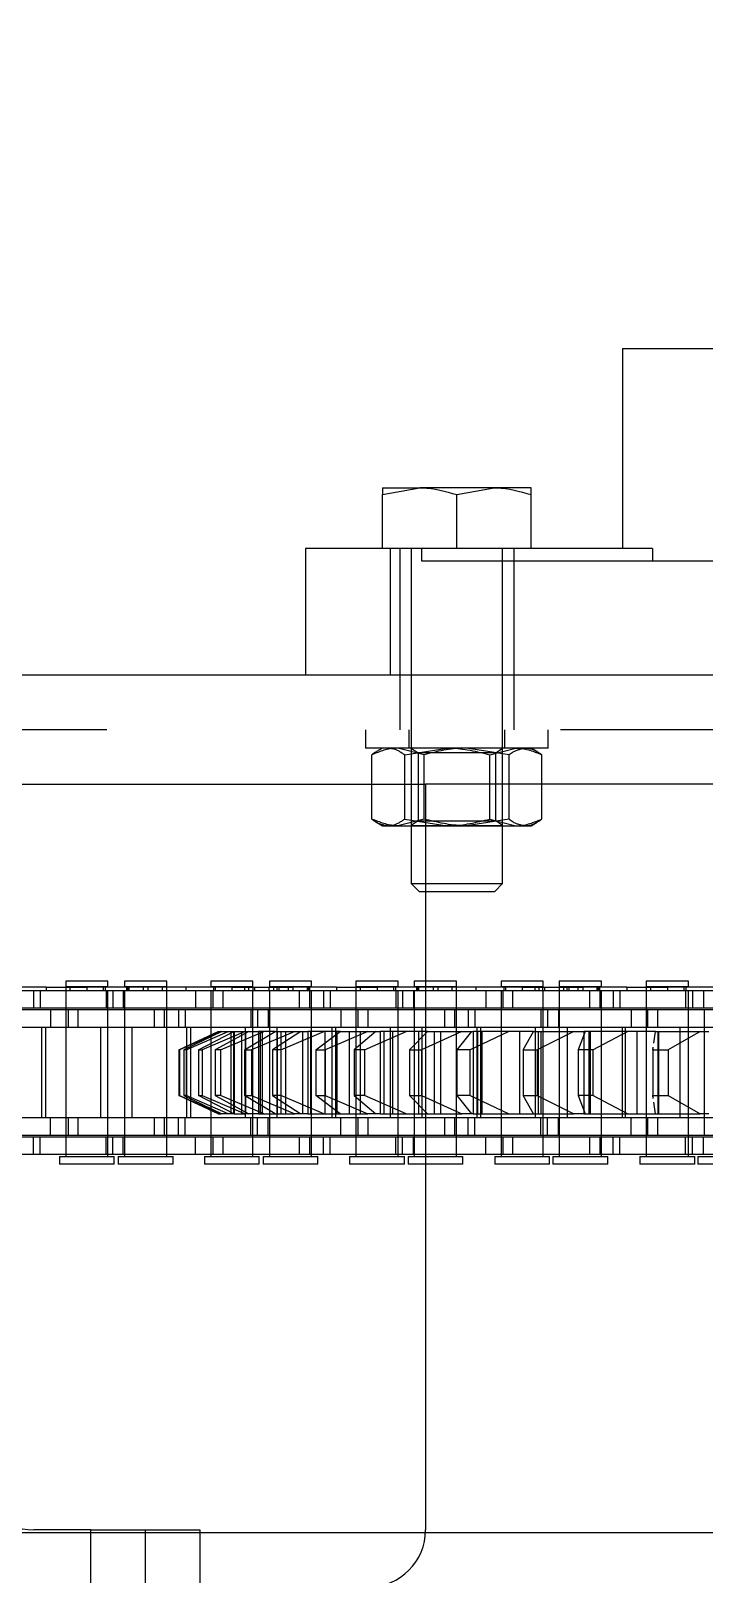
# Model space of a CAD drawing. Header units: metres. Extents: x 0 to 21025, y 0 to 14850.
# Drawn here: x 6295.7 to 6354.6, y 9257.5 to 9392.5 of the extents above; entities that cross this region are included whole.
import ezdxf

# ---------------------------------------------------------------- set-up
doc = ezdxf.new("R2010")
doc.units = ezdxf.units.M
doc.header["$LTSCALE"] = 25
doc.linetypes.add('HIDDEN2', pattern=[4.7625, 3.175, -1.5875])
for name, color, linetype in [('SL1', 8, 'Continuous'), ('SL4', 4, 'Continuous'), ('ST1', 7, 'HIDDEN2')]:
    doc.layers.add(name, color=color, linetype=linetype)

msp = doc.modelspace()

# ---------------------------------------------------------------- linework, layer by layer
at = {"layer": 'SL1'}
for radius, start, end in [(1221.5, 107.691351, 131.364925), (1215.5, 107.106787, 166.785047), (1170.7, 106.690475, 164.690823), (1164.35, 106.913784, 164.513299), (1158.35, 107.10294, 164.435358), (1158, 107.11294, 127.658057)]:
    msp.add_arc((6782.517, 8419.394), radius, start, end, dxfattribs=at)
for points, knots in [([(6441.768, 9526.125), (6437.652, 9524.858), (6421.593, 9519.816), (6393.775, 9510.409), (6359.252, 9497.473), (6325.815, 9483.728), (6293.469, 9469.258), (6261.581, 9453.806), (6230.179, 9437.385), (6198.673, 9419.659), (6167.123, 9400.585), (6135.622, 9380.085), (6104.838, 9358.707), (6084.947, 9343.646), (6075.047, 9336.149)], [0.80804203, 0.80804203, 0.80804203, 0.80804203, 0.81401555, 0.83138527, 0.84876276, 0.86513828, 0.88151792, 0.89790135, 0.91427649, 0.93065821, 0.94803209, 0.96539988, 0.98277726, 1, 1, 1, 1]), ([(6075.196, 9336.149), (6077.33, 9337.832), (6088.736, 9346.83), (6110.067, 9362.296), (6139.185, 9382.483), (6168.96, 9401.698), (6199.908, 9420.382), (6232.058, 9438.427), (6265.41, 9455.751), (6299.308, 9471.983), (6333.714, 9487.106), (6368.593, 9501.106), (6403.235, 9513.721), (6427.728, 9521.776), (6440.388, 9525.7), (6441.768, 9526.125)], [0, 0, 0, 0, 0.00376932, 0.02014983, 0.03653035, 0.05291087, 0.06929138, 0.08666457, 0.10403776, 0.12141095, 0.13878414, 0.15615733, 0.17353052, 0.18991104, 0.19191378, 0.19191378, 0.19191378, 0.19191378]), ([(6442.231, 9525.511), (6432.964, 9522.661), (6411.041, 9515.613), (6376.77, 9503.457), (6340.685, 9489.236), (6306.202, 9474.314), (6273.301, 9458.832), (6240.903, 9442.324), (6209.039, 9424.807), (6177.742, 9406.296), (6147.038, 9386.817), (6115.974, 9365.682), (6084.891, 9343.125), (6064.321, 9326.772), (6054.186, 9318.716)], [0.929117718, 0.929117718, 0.929117718, 0.929117718, 0.933777878, 0.940185556, 0.946593233, 0.952418444, 0.958243655, 0.964068866, 0.969894078, 0.975719289, 0.9815445, 0.987369711, 0.993777388, 1, 1, 1, 1]), ([(6108.498, 9336.149), (6113.156, 9339.605), (6127.142, 9349.983), (6151.123, 9366.343), (6180.375, 9385.259), (6210.826, 9403.587), (6242.445, 9421.304), (6275.252, 9438.306), (6308.591, 9454.233), (6342.429, 9469.072), (6376.733, 9482.802), (6410.094, 9494.916), (6432.11, 9502.158), (6442.47, 9505.402)], [0, 0, 0, 0, 0.00828312, 0.02486584, 0.04144017, 0.05802116, 0.07560638, 0.09318543, 0.11077419, 0.12835541, 0.14593642, 0.16352529, 0.17902627, 0.17902627, 0.17902627, 0.17902627])]:
    msp.add_open_spline(points, degree=3, knots=knots, dxfattribs=at)
at = {"layer": 'SL4'}
for p, q in [((6347.514, 9364.749), (6347.514, 9347.249)), ((6347.514, 9364.749), (6382.514, 9364.749)), ((6326.514, 9351.968), (6329.764, 9352.549)), ((6326.514, 9352.549), (6329.764, 9352.549)), ((6326.514, 9347.249), (6326.514, 9351.968)), ((6336.264, 9352.549), (6329.764, 9352.549)), ((6333.014, 9351.968), (6336.264, 9352.549)), ((6333.014, 9347.249), (6333.014, 9351.968)), ((6339.514, 9352.549), (6336.264, 9352.549)), ((6339.514, 9347.249), (6339.514, 9351.968)), ((6319.764, 9347.249), (6319.764, 9336.149)), ((6327.192, 9347.249), (6319.764, 9347.249)), ((6327.192, 9336.149), (6327.192, 9347.249)), ((6329.947, 9347.249), (6327.192, 9347.249)), ((6329.947, 9346.139), (6329.947, 9347.249)), ((6350.119, 9347.249), (6329.947, 9347.249)), ((6350.119, 9347.249), (6350.119, 9346.139)), ((6367.135, 9346.139), (6329.947, 9346.139)), ((6490.517, 9336.149), (5540.514, 9336.149)), ((5540.514, 9326.624), (6330.277, 9326.624)), ((6330.277, 9326.624), (6330.277, 9261.384)), ((6485.517, 9326.624), (6330.277, 9326.624)), ((6232.929, 9261.149), (6330.271, 9261.149)), ((6300.989, 9241.404), (6300.989, 9261.149)), ((6310.514, 9261.149), (6310.514, 9256.384))]:
    msp.add_line(p, q, dxfattribs=at)
msp.add_arc((6325.277, 9261.384), 5, 270, 0, dxfattribs=at)
for points, knots in [([(6326.514, 9352.549), (6326.514, 9352.542), (6326.514, 9352.513), (6326.514, 9352.203), (6326.514, 9351.968)], [0, 0, 0, 0, 0.2418514, 1, 1, 1, 1]), ([(6329.764, 9352.549), (6329.841, 9352.548), (6330.939, 9352.54), (6332.014, 9352.243), (6333.014, 9351.968)], [0, 0, 0, 0, 0.07021477, 1, 1, 1, 1]), ([(6336.264, 9352.549), (6336.341, 9352.548), (6337.439, 9352.54), (6338.514, 9352.243), (6339.514, 9351.968)], [0, 0, 0, 0, 0.0702148, 1, 1, 1, 1]), ([(6339.514, 9351.968), (6339.514, 9352.203), (6339.514, 9352.513), (6339.514, 9352.542), (6339.514, 9352.549)], [0, 0, 0, 0, 0.7581486, 1, 1, 1, 1])]:
    msp.add_open_spline(points, degree=3, knots=knots, dxfattribs=at)
at = {"layer": 'ST1'}
for p, q in [((6327.192, 9336.149), (6327.192, 9347.249)), ((6328.014, 9347.249), (6328.014, 9336.149)), ((6329.014, 9347.249), (6329.014, 9317.939)), ((6337.014, 9317.939), (6337.014, 9347.249)), ((6338.014, 9336.149), (6338.014, 9347.249)), ((6328.014, 9336.149), (6328.014, 9331.386)), ((6338.014, 9331.386), (6338.014, 9336.149)), ((6540.514, 9331.386), (5540.514, 9331.386)), ((6325.014, 9331.386), (6325.014, 9329.786)), ((6328.814, 9331.386), (6328.814, 9329.786)), ((6337.214, 9329.786), (6337.214, 9331.386)), ((6341.014, 9329.786), (6341.014, 9331.386)), ((6341.014, 9329.786), (6325.014, 9329.786)), ((6325.572, 9323.567), (6325.572, 9329.206)), ((6326.514, 9329.786), (6325.977, 9329.476)), ((6330.139, 9329.206), (6327.856, 9329.786)), ((6328.447, 9329.206), (6332.168, 9329.786)), ((6328.447, 9323.567), (6328.447, 9329.206)), ((6329.014, 9329.786), (6329.614, 9329.366)), ((6336.155, 9329.366), (6329.614, 9329.366)), ((6329.614, 9329.366), (6329.614, 9323.432)), ((6330.139, 9323.567), (6330.139, 9329.206)), ((6337.581, 9329.206), (6333.86, 9329.786)), ((6335.889, 9329.206), (6338.173, 9329.786)), ((6335.889, 9323.567), (6335.889, 9329.206)), ((6336.414, 9329.366), (6336.155, 9329.366)), ((6336.414, 9329.366), (6337.014, 9329.786)), ((6336.414, 9323.432), (6336.414, 9329.366)), ((6337.581, 9323.567), (6337.581, 9329.206)), ((6340.051, 9329.476), (6339.514, 9329.786)), ((6340.456, 9323.567), (6340.456, 9329.206)), ((5540.514, 9326.624), (6330.277, 9326.624)), ((6330.139, 9323.567), (6327.856, 9322.986)), ((6328.447, 9323.567), (6332.168, 9322.986)), ((6337.581, 9323.567), (6333.86, 9322.986)), ((6335.889, 9323.567), (6338.173, 9322.986)), ((6325.977, 9323.296), (6326.514, 9322.986)), ((6326.514, 9322.986), (6327.856, 9322.986)), ((6327.856, 9322.986), (6333.86, 9322.986)), ((6329.614, 9323.432), (6329.014, 9323.011)), ((6329.014, 9323.011), (6336.709, 9323.011)), ((6329.014, 9323.011), (6329.014, 9322.986)), ((6329.614, 9323.432), (6336.414, 9323.432)), ((6333.86, 9322.986), (6339.018, 9322.986)), ((6337.014, 9323.011), (6336.414, 9323.432)), ((6336.709, 9323.011), (6337.014, 9323.011)), ((6337.014, 9322.986), (6337.014, 9323.011)), ((6339.018, 9322.986), (6339.514, 9322.986)), ((6339.514, 9322.986), (6340.051, 9323.296)), ((6329.014, 9317.939), (6337.014, 9317.939)), ((6329.014, 9317.939), (6329.705, 9317.249)), ((6329.705, 9317.249), (6336.324, 9317.249)), ((6336.324, 9317.249), (6337.014, 9317.939)), ((6297.077, 9308.873), (6293.308, 9308.873)), ((6297.077, 9308.873), (6300.629, 9308.873)), ((6297.077, 9308.873), (6297.077, 9308.541)), ((6302.474, 9309.384), (6298.784, 9309.384)), ((6298.784, 9309.384), (6298.784, 9308.91)), ((6298.784, 9308.91), (6302.474, 9308.91)), ((6298.784, 9308.873), (6298.784, 9307.021)), ((6299.153, 9308.91), (6299.153, 9308.541)), ((6300.629, 9308.873), (6300.629, 9308.541)), ((6313.329, 9308.873), (6300.629, 9308.873)), ((6302.105, 9308.541), (6302.105, 9308.91)), ((6302.248, 9308.873), (6302.248, 9308.541)), ((6302.474, 9308.91), (6302.474, 9309.384)), ((6303.937, 9309.384), (6303.933, 9309.384)), ((6303.933, 9309.384), (6303.933, 9308.91)), ((6303.933, 9308.91), (6307.623, 9308.91)), ((6307.623, 9309.384), (6303.937, 9309.384)), ((6304.11, 9308.873), (6304.11, 9308.541)), ((6304.214, 9308.873), (6304.214, 9308.541)), ((6304.302, 9308.91), (6304.302, 9308.541)), ((6305.571, 9308.873), (6305.571, 9308.541)), ((6305.986, 9308.873), (6305.986, 9308.541)), ((6307.254, 9308.541), (6307.254, 9308.91)), ((6307.623, 9308.91), (6307.623, 9309.384)), ((6307.623, 9307.021), (6307.623, 9308.873)), ((6309.33, 9308.541), (6309.33, 9308.873)), ((6315.174, 9309.384), (6311.484, 9309.384)), ((6311.484, 9309.384), (6311.484, 9308.91)), ((6311.484, 9308.91), (6315.174, 9308.91)), ((6311.71, 9308.873), (6311.71, 9308.541)), ((6311.853, 9308.91), (6311.853, 9308.541)), ((6313.329, 9308.873), (6313.329, 9308.541)), ((6313.329, 9308.873), (6316.56, 9308.873)), ((6314.436, 9308.873), (6314.436, 9308.541)), ((6314.805, 9308.541), (6314.805, 9308.91)), ((6315.145, 9308.873), (6315.145, 9308.541)), ((6315.174, 9308.91), (6315.174, 9309.384)), ((6315.318, 9308.873), (6315.318, 9308.541)), ((6316.56, 9308.873), (6316.56, 9308.541)), ((6316.56, 9308.873), (6318.664, 9308.873)), ((6316.615, 9309.384), (6316.612, 9309.384)), ((6316.612, 9309.384), (6316.612, 9308.91)), ((6316.612, 9308.91), (6320.302, 9308.91)), ((6320.302, 9309.384), (6316.615, 9309.384)), ((6316.981, 9308.91), (6316.981, 9308.541)), ((6317.265, 9308.873), (6317.265, 9308.541)), ((6317.438, 9308.873), (6317.438, 9308.541)), ((6318.249, 9308.873), (6318.249, 9308.541)), ((6318.664, 9308.873), (6318.664, 9308.541)), ((6322.477, 9308.873), (6318.664, 9308.873)), ((6319.933, 9308.541), (6319.933, 9308.91)), ((6320.021, 9308.873), (6320.021, 9308.541)), ((6320.125, 9308.873), (6320.125, 9308.541)), ((6320.302, 9308.91), (6320.302, 9309.384)), ((6322.477, 9308.873), (6326.029, 9308.873)), ((6322.477, 9308.873), (6322.477, 9308.541)), ((6327.874, 9309.384), (6324.184, 9309.384)), ((6324.184, 9309.384), (6324.184, 9308.91)), ((6324.184, 9308.91), (6327.874, 9308.91)), ((6324.184, 9308.873), (6324.184, 9307.021)), ((6324.553, 9308.91), (6324.553, 9308.541)), ((6326.029, 9308.873), (6326.029, 9308.541)), ((6338.729, 9308.873), (6326.029, 9308.873)), ((6327.505, 9308.541), (6327.505, 9308.91)), ((6327.648, 9308.873), (6327.648, 9308.541)), ((6327.874, 9308.91), (6327.874, 9309.384)), ((6329.293, 9309.384), (6329.29, 9309.384)), ((6329.29, 9309.384), (6329.29, 9308.91)), ((6329.29, 9308.91), (6332.98, 9308.91)), ((6332.98, 9309.384), (6329.293, 9309.384)), ((6329.467, 9308.873), (6329.467, 9308.541)), ((6329.57, 9308.873), (6329.57, 9308.541)), ((6329.659, 9308.91), (6329.659, 9308.541)), ((6330.927, 9308.873), (6330.927, 9308.541)), ((6331.343, 9308.873), (6331.343, 9308.541)), ((6332.611, 9308.541), (6332.611, 9308.91)), ((6332.98, 9308.91), (6332.98, 9309.384)), ((6332.98, 9307.021), (6332.98, 9308.873)), ((6334.687, 9308.541), (6334.687, 9308.873)), ((6340.574, 9309.384), (6336.884, 9309.384)), ((6336.884, 9309.384), (6336.884, 9308.91)), ((6336.884, 9308.91), (6340.574, 9308.91)), ((6337.11, 9308.873), (6337.11, 9308.541)), ((6337.253, 9308.91), (6337.253, 9308.541)), ((6338.729, 9308.873), (6338.729, 9308.541)), ((6338.729, 9308.873), (6341.96, 9308.873)), ((6339.836, 9308.873), (6339.836, 9308.541)), ((6340.205, 9308.541), (6340.205, 9308.91)), ((6340.502, 9308.873), (6340.502, 9308.541)), ((6340.574, 9308.91), (6340.574, 9309.384)), ((6340.674, 9308.873), (6340.674, 9308.541)), ((6341.96, 9308.873), (6341.96, 9308.541)), ((6341.96, 9308.873), (6344.021, 9308.873)), ((6341.971, 9309.384), (6341.968, 9309.384)), ((6341.968, 9309.384), (6341.968, 9308.91)), ((6341.968, 9308.91), (6345.658, 9308.91)), ((6345.658, 9309.384), (6341.971, 9309.384)), ((6342.337, 9308.91), (6342.337, 9308.541)), ((6342.622, 9308.873), (6342.622, 9308.541)), ((6342.794, 9308.873), (6342.794, 9308.541)), ((6343.606, 9308.873), (6343.606, 9308.541)), ((6344.021, 9308.873), (6344.021, 9308.541)), ((6347.877, 9308.873), (6344.021, 9308.873)), ((6345.289, 9308.541), (6345.289, 9308.91)), ((6345.378, 9308.873), (6345.378, 9308.541)), ((6345.481, 9308.873), (6345.481, 9308.541)), ((6345.658, 9308.91), (6345.658, 9309.384)), ((6347.877, 9308.873), (6351.429, 9308.873)), ((6347.877, 9308.873), (6347.877, 9308.541)), ((6353.274, 9309.384), (6349.584, 9309.384)), ((6349.584, 9309.384), (6349.584, 9308.91)), ((6349.584, 9308.91), (6353.274, 9308.91)), ((6349.584, 9308.873), (6349.584, 9307.021)), ((6349.953, 9308.91), (6349.953, 9308.541)), ((6351.429, 9308.873), (6351.429, 9308.541)), ((6364.129, 9308.873), (6351.429, 9308.873)), ((6352.905, 9308.541), (6352.905, 9308.91)), ((6353.048, 9308.873), (6353.048, 9308.541)), ((6353.274, 9308.91), (6353.274, 9309.384)), ((6303.804, 9308.541), (6294.709, 9308.541)), ((6295.978, 9308.541), (6295.978, 9307.021)), ((6296.562, 9308.541), (6296.562, 9307.021)), ((6298.784, 9308.541), (6298.784, 9294.042)), ((6302.317, 9308.541), (6302.317, 9307.021)), ((6302.474, 9307.021), (6302.474, 9308.541)), ((6302.474, 9294.042), (6302.474, 9308.541)), ((6302.901, 9308.541), (6302.901, 9307.021)), ((6303.804, 9308.541), (6303.804, 9307.021)), ((6310.154, 9308.541), (6303.804, 9308.541)), ((6303.933, 9308.541), (6303.933, 9307.021)), ((6303.933, 9308.541), (6303.933, 9294.042)), ((6307.623, 9294.042), (6307.623, 9308.541)), ((6310.154, 9308.541), (6310.154, 9307.021)), ((6319.249, 9308.541), (6310.154, 9308.541)), ((6311.484, 9308.541), (6311.484, 9307.021)), ((6311.484, 9308.541), (6311.484, 9294.042)), ((6311.698, 9307.021), (6311.698, 9308.541)), ((6312.537, 9308.541), (6312.537, 9307.021)), ((6315.174, 9307.021), (6315.174, 9308.541)), ((6315.174, 9294.042), (6315.174, 9308.541)), ((6316.612, 9308.541), (6316.612, 9307.021)), ((6316.612, 9308.541), (6316.612, 9294.042)), ((6320.109, 9308.541), (6319.249, 9308.541)), ((6319.249, 9307.021), (6319.249, 9308.541)), ((6329.204, 9308.541), (6320.109, 9308.541)), ((6320.109, 9308.541), (6320.109, 9307.021)), ((6320.302, 9307.021), (6320.302, 9308.541)), ((6320.302, 9294.042), (6320.302, 9308.541)), ((6321.334, 9308.541), (6321.334, 9307.021)), ((6321.918, 9308.541), (6321.918, 9307.021)), ((6324.184, 9308.541), (6324.184, 9294.042)), ((6327.673, 9308.541), (6327.673, 9307.021)), ((6327.874, 9307.021), (6327.874, 9308.541)), ((6327.874, 9294.042), (6327.874, 9308.541)), ((6328.258, 9308.541), (6328.258, 9307.021)), ((6329.204, 9308.541), (6329.204, 9307.021)), ((6335.554, 9308.541), (6329.204, 9308.541)), ((6329.29, 9308.541), (6329.29, 9307.021)), ((6329.29, 9308.541), (6329.29, 9294.042)), ((6332.98, 9294.042), (6332.98, 9308.541)), ((6335.554, 9308.541), (6335.554, 9307.021)), ((6344.649, 9308.541), (6335.554, 9308.541)), ((6336.884, 9308.541), (6336.884, 9307.021)), ((6336.884, 9308.541), (6336.884, 9294.042)), ((6337.055, 9307.021), (6337.055, 9308.541)), ((6337.893, 9308.541), (6337.893, 9307.021)), ((6340.574, 9307.021), (6340.574, 9308.541)), ((6340.574, 9294.042), (6340.574, 9308.541)), ((6341.968, 9308.541), (6341.968, 9307.021)), ((6341.968, 9308.541), (6341.968, 9294.042)), ((6345.509, 9308.541), (6344.649, 9308.541)), ((6344.649, 9307.021), (6344.649, 9308.541)), ((6354.604, 9308.541), (6345.509, 9308.541)), ((6345.509, 9308.541), (6345.509, 9307.021)), ((6345.658, 9307.021), (6345.658, 9308.541)), ((6345.658, 9294.042), (6345.658, 9308.541)), ((6346.691, 9308.541), (6346.691, 9307.021)), ((6347.275, 9308.541), (6347.275, 9307.021)), ((6349.584, 9308.541), (6349.584, 9294.042)), ((6353.03, 9308.541), (6353.03, 9307.021)), ((6353.274, 9307.021), (6353.274, 9308.541)), ((6353.274, 9294.042), (6353.274, 9308.541)), ((6353.614, 9308.541), (6353.614, 9307.021)), ((6354.604, 9308.541), (6354.604, 9307.021)), ((6360.954, 9308.541), (6354.604, 9308.541)), ((6297.454, 9306.869), (6291.104, 9306.869)), ((6303.804, 9307.021), (6294.709, 9307.021)), ((6297.454, 9306.869), (6297.454, 9305.349)), ((6306.549, 9306.869), (6297.454, 9306.869)), ((6298.784, 9306.869), (6298.784, 9305.349)), ((6299.02, 9305.349), (6299.02, 9306.869)), ((6299.858, 9306.869), (6299.858, 9305.349)), ((6302.474, 9305.349), (6302.474, 9306.869)), ((6310.154, 9307.021), (6303.804, 9307.021)), ((6303.933, 9306.869), (6303.933, 9305.349)), ((6307.409, 9306.869), (6306.549, 9306.869)), ((6306.549, 9305.349), (6306.549, 9306.869)), ((6316.504, 9306.869), (6307.409, 9306.869)), ((6307.409, 9306.869), (6307.409, 9305.349)), ((6307.623, 9305.349), (6307.623, 9306.869)), ((6308.656, 9306.869), (6308.656, 9305.349)), ((6309.24, 9306.869), (6309.24, 9305.349)), ((6319.249, 9307.021), (6310.154, 9307.021)), ((6311.484, 9306.869), (6311.484, 9305.349)), ((6314.995, 9306.869), (6314.995, 9305.349)), ((6315.174, 9305.349), (6315.174, 9306.869)), ((6315.579, 9306.869), (6315.579, 9305.349)), ((6316.504, 9306.869), (6316.504, 9305.349)), ((6322.854, 9306.869), (6316.504, 9306.869)), ((6316.612, 9306.869), (6316.612, 9305.349)), ((6320.109, 9307.021), (6319.249, 9307.021)), ((6329.204, 9307.021), (6320.109, 9307.021)), ((6320.302, 9305.349), (6320.302, 9306.869)), ((6322.854, 9306.869), (6322.854, 9305.349)), ((6331.949, 9306.869), (6322.854, 9306.869)), ((6324.184, 9306.869), (6324.184, 9305.349)), ((6324.377, 9305.349), (6324.377, 9306.869)), ((6325.215, 9306.869), (6325.215, 9305.349)), ((6327.874, 9305.349), (6327.874, 9306.869)), ((6335.554, 9307.021), (6329.204, 9307.021)), ((6329.29, 9306.869), (6329.29, 9305.349)), ((6332.809, 9306.869), (6331.949, 9306.869)), ((6331.949, 9305.349), (6331.949, 9306.869)), ((6341.904, 9306.869), (6332.809, 9306.869)), ((6332.809, 9306.869), (6332.809, 9305.349)), ((6332.98, 9305.349), (6332.98, 9306.869)), ((6334.012, 9306.869), (6334.012, 9305.349)), ((6334.597, 9306.869), (6334.597, 9305.349)), ((6344.649, 9307.021), (6335.554, 9307.021)), ((6336.884, 9306.869), (6336.884, 9305.349)), ((6340.352, 9306.869), (6340.352, 9305.349)), ((6340.574, 9305.349), (6340.574, 9306.869)), ((6340.936, 9306.869), (6340.936, 9305.349)), ((6341.904, 9306.869), (6341.904, 9305.349)), ((6348.254, 9306.869), (6341.904, 9306.869)), ((6341.968, 9306.869), (6341.968, 9305.349)), ((6345.509, 9307.021), (6344.649, 9307.021)), ((6354.604, 9307.021), (6345.509, 9307.021)), ((6345.658, 9305.349), (6345.658, 9306.869)), ((6348.254, 9306.869), (6348.254, 9305.349)), ((6357.349, 9306.869), (6348.254, 9306.869)), ((6349.584, 9306.869), (6349.584, 9305.349)), ((6349.733, 9305.349), (6349.733, 9306.869)), ((6350.571, 9306.869), (6350.571, 9305.349)), ((6353.274, 9305.349), (6353.274, 9306.869)), ((6360.954, 9307.021), (6354.604, 9307.021)), ((6354.646, 9306.869), (6354.646, 9305.349)), ((6297.454, 9305.349), (6291.104, 9305.349)), ((6296.669, 9305.349), (6296.669, 9297.419)), ((6297.06, 9297.419), (6297.06, 9305.349)), ((6306.549, 9305.349), (6297.454, 9305.349)), ((6298.784, 9305.349), (6298.784, 9297.419)), ((6301.818, 9305.349), (6301.818, 9297.419)), ((6302.474, 9297.419), (6302.474, 9305.349)), ((6303.933, 9305.349), (6303.933, 9297.419)), ((6304.589, 9297.419), (6304.589, 9305.349)), ((6307.409, 9305.349), (6306.549, 9305.349)), ((6316.504, 9305.349), (6307.409, 9305.349)), ((6307.623, 9297.419), (6307.623, 9305.349)), ((6308.675, 9303.384), (6312.128, 9304.984)), ((6312.346, 9304.984), (6308.75, 9303.384)), ((6312.454, 9304.984), (6309.135, 9303.384)), ((6309.328, 9303.384), (6313.009, 9304.984)), ((6309.369, 9305.349), (6309.369, 9297.419)), ((6309.738, 9297.419), (6309.738, 9305.349)), ((6310.394, 9303.384), (6313.509, 9304.984)), ((6314.495, 9304.984), (6310.737, 9303.384)), ((6311.484, 9305.349), (6311.484, 9297.419)), ((6314.813, 9304.984), (6311.878, 9303.384)), ((6312.128, 9304.984), (6312.346, 9304.984)), ((6312.333, 9303.384), (6316.124, 9304.984)), ((6312.346, 9304.984), (6313.481, 9304.984)), ((6313.232, 9304.984), (6313.232, 9297.784)), ((6313.481, 9304.984), (6313.481, 9297.784)), ((6313.509, 9304.984), (6314.495, 9304.984)), ((6313.526, 9304.984), (6313.526, 9297.784)), ((6314.159, 9304.984), (6314.159, 9297.784)), ((6314.432, 9303.384), (6317.108, 9304.984)), ((6314.495, 9304.984), (6315.654, 9304.984)), ((6314.497, 9305.349), (6314.497, 9297.419)), ((6314.532, 9304.984), (6314.532, 9297.784)), ((6318.829, 9304.984), (6315.03, 9303.384)), ((6315.174, 9297.419), (6315.174, 9305.349)), ((6315.654, 9304.984), (6315.654, 9297.784)), ((6317.108, 9304.984), (6315.654, 9304.984)), ((6315.789, 9304.984), (6315.789, 9297.784)), ((6316.008, 9297.784), (6316.008, 9304.984)), ((6322.854, 9305.349), (6316.504, 9305.349)), ((6316.612, 9305.349), (6316.612, 9297.419)), ((6316.647, 9297.784), (6316.647, 9304.984)), ((6319.348, 9304.984), (6316.891, 9303.384)), ((6317.108, 9304.984), (6318.829, 9304.984)), ((6317.283, 9304.984), (6317.283, 9297.784)), ((6317.289, 9297.419), (6317.289, 9305.349)), ((6317.595, 9303.384), (6321.373, 9304.984)), ((6317.634, 9297.784), (6317.634, 9304.984)), ((6318.017, 9304.984), (6318.017, 9297.784)), ((6318.829, 9304.984), (6319.976, 9304.984)), ((6319.532, 9297.784), (6319.532, 9304.984)), ((6319.976, 9304.984), (6319.976, 9297.784)), ((6322.809, 9304.984), (6319.976, 9304.984)), ((6320.197, 9304.984), (6320.197, 9297.784)), ((6320.302, 9297.419), (6320.302, 9305.349)), ((6320.658, 9303.384), (6322.809, 9304.984)), ((6321.475, 9297.784), (6321.475, 9304.984)), ((6325.21, 9304.984), (6321.492, 9303.384)), ((6322.069, 9305.349), (6322.069, 9297.419)), ((6322.417, 9297.419), (6322.417, 9305.349)), ((6322.504, 9304.984), (6322.504, 9297.784)), ((6322.809, 9304.984), (6325.21, 9304.984)), ((6331.949, 9305.349), (6322.854, 9305.349)), ((6323.574, 9304.984), (6323.574, 9297.784)), ((6325.913, 9304.984), (6324.014, 9303.384)), ((6324.184, 9305.349), (6324.184, 9297.419)), ((6324.57, 9297.784), (6324.57, 9304.984)), ((6324.943, 9303.384), (6328.587, 9304.984)), ((6325.21, 9304.984), (6326.308, 9304.984)), ((6326.308, 9304.984), (6326.308, 9297.784)), ((6330.429, 9304.984), (6326.308, 9304.984)), ((6326.607, 9304.984), (6326.607, 9297.784)), ((6327.175, 9305.349), (6327.175, 9297.419)), ((6327.406, 9297.784), (6327.406, 9304.984)), ((6327.874, 9297.419), (6327.874, 9305.349)), ((6328.873, 9303.384), (6330.429, 9304.984)), ((6329.29, 9305.349), (6329.29, 9297.419)), ((6329.653, 9304.984), (6329.653, 9297.784)), ((6333.433, 9304.984), (6329.915, 9303.384)), ((6329.989, 9297.419), (6329.989, 9305.349)), ((6330.429, 9304.984), (6333.433, 9304.984)), ((6331.026, 9304.984), (6331.026, 9297.784)), ((6331.599, 9297.784), (6331.599, 9304.984)), ((6332.809, 9305.349), (6331.949, 9305.349)), ((6341.904, 9305.349), (6332.809, 9305.349)), ((6332.98, 9297.419), (6332.98, 9305.349)), ((6334.297, 9304.984), (6333.017, 9303.384)), ((6333.433, 9304.984), (6334.447, 9304.984)), ((6334.141, 9303.384), (6337.535, 9304.984)), ((6334.447, 9304.984), (6334.447, 9297.784)), ((6339.724, 9304.984), (6334.447, 9304.984)), ((6334.769, 9305.349), (6334.769, 9297.419)), ((6334.815, 9304.984), (6334.815, 9297.784)), ((6335.095, 9297.419), (6335.095, 9305.349)), ((6335.236, 9297.784), (6335.236, 9304.984)), ((6336.884, 9305.349), (6336.884, 9297.419)), ((6338.501, 9304.984), (6338.501, 9297.784)), ((6338.811, 9303.384), (6339.724, 9304.984)), ((6339.724, 9304.984), (6343.233, 9304.984)), ((6339.853, 9305.349), (6339.853, 9297.419)), ((6343.233, 9304.984), (6340.029, 9303.384)), ((6340.134, 9304.984), (6340.134, 9297.784)), ((6340.393, 9297.784), (6340.393, 9304.984)), ((6340.574, 9297.419), (6340.574, 9305.349)), ((6348.254, 9305.349), (6341.904, 9305.349)), ((6341.968, 9305.349), (6341.968, 9297.419)), ((6342.689, 9297.419), (6342.689, 9305.349)), ((6343.233, 9304.984), (6344.13, 9304.984)), ((6344.232, 9304.984), (6343.611, 9303.384)), ((6344.13, 9304.984), (6344.13, 9297.784)), ((6350.393, 9304.984), (6344.13, 9304.984)), ((6344.555, 9304.984), (6344.555, 9297.784)), ((6344.715, 9297.784), (6344.715, 9304.984)), ((6344.894, 9303.384), (6347.928, 9304.984)), ((6345.658, 9297.419), (6345.658, 9305.349)), ((6347.469, 9305.349), (6347.469, 9297.419)), ((6347.773, 9297.419), (6347.773, 9305.349)), ((6357.349, 9305.349), (6348.254, 9305.349)), ((6348.764, 9304.984), (6348.764, 9297.784)), ((6349.584, 9305.349), (6349.584, 9297.419)), ((6350.242, 9303.975), (6350.393, 9304.984)), ((6350.393, 9304.984), (6354.296, 9304.984)), ((6350.603, 9304.984), (6350.603, 9297.784)), ((6350.669, 9297.784), (6350.669, 9304.984)), ((6354.296, 9304.984), (6351.509, 9303.384)), ((6352.531, 9305.349), (6352.531, 9297.419)), ((6353.274, 9297.419), (6353.274, 9305.349)), ((6354.296, 9304.984), (6355.048, 9304.984)), ((6354.646, 9305.349), (6354.646, 9297.419)), ((6308.675, 9303.384), (6308.75, 9303.384)), ((6308.675, 9303.384), (6308.675, 9299.384)), ((6308.75, 9303.384), (6308.75, 9299.384)), ((6309.135, 9303.384), (6309.135, 9299.384)), ((6309.328, 9303.384), (6309.135, 9303.384)), ((6309.328, 9303.384), (6309.328, 9299.384)), ((6310.394, 9303.384), (6310.737, 9303.384)), ((6310.394, 9303.384), (6310.394, 9299.384)), ((6310.737, 9303.384), (6310.737, 9299.384)), ((6311.878, 9303.384), (6311.878, 9299.384)), ((6312.333, 9303.384), (6311.878, 9303.384)), ((6312.333, 9303.384), (6312.333, 9299.384)), ((6314.432, 9303.384), (6315.03, 9303.384)), ((6314.432, 9303.384), (6314.432, 9299.384)), ((6315.03, 9303.384), (6315.03, 9299.384)), ((6316.891, 9303.384), (6316.891, 9299.384)), ((6317.595, 9303.384), (6316.891, 9303.384)), ((6317.595, 9303.384), (6317.595, 9299.384)), ((6320.658, 9303.384), (6321.492, 9303.384)), ((6320.658, 9303.384), (6320.658, 9299.384)), ((6321.492, 9303.384), (6321.492, 9299.384)), ((6324.014, 9303.384), (6324.014, 9299.384)), ((6324.943, 9303.384), (6324.014, 9303.384)), ((6324.943, 9303.384), (6324.943, 9299.384)), ((6328.873, 9303.384), (6328.873, 9299.384)), ((6328.873, 9303.384), (6329.915, 9303.384)), ((6329.915, 9303.384), (6329.915, 9299.384)), ((6333.017, 9303.384), (6333.017, 9299.384)), ((6334.141, 9303.384), (6333.017, 9303.384)), ((6334.141, 9303.384), (6334.141, 9299.384)), ((6338.811, 9303.384), (6338.811, 9299.384)), ((6338.811, 9303.384), (6340.029, 9303.384)), ((6340.029, 9303.384), (6340.029, 9299.384)), ((6343.611, 9303.384), (6343.611, 9299.384)), ((6344.894, 9303.384), (6343.611, 9303.384)), ((6344.894, 9303.384), (6344.894, 9299.384)), ((6350.146, 9303.629), (6350.146, 9299.138)), ((6350.154, 9303.384), (6350.191, 9303.629)), ((6350.154, 9303.384), (6350.154, 9299.384)), ((6350.154, 9303.384), (6351.509, 9303.384)), ((6351.509, 9303.384), (6351.509, 9299.384)), ((6312.128, 9297.784), (6308.675, 9299.384)), ((6308.675, 9299.384), (6308.75, 9299.384)), ((6308.75, 9299.384), (6312.346, 9297.784)), ((6309.135, 9299.384), (6312.454, 9297.784)), ((6309.328, 9299.384), (6309.135, 9299.384)), ((6313.009, 9297.784), (6309.328, 9299.384)), ((6313.509, 9297.784), (6310.394, 9299.384)), ((6310.394, 9299.384), (6310.737, 9299.384)), ((6310.737, 9299.384), (6314.495, 9297.784)), ((6311.878, 9299.384), (6314.813, 9297.784)), ((6312.333, 9299.384), (6311.878, 9299.384)), ((6316.124, 9297.784), (6312.333, 9299.384)), ((6317.108, 9297.784), (6314.432, 9299.384)), ((6314.432, 9299.384), (6315.03, 9299.384)), ((6315.03, 9299.384), (6318.829, 9297.784)), ((6316.891, 9299.384), (6319.348, 9297.784)), ((6317.595, 9299.384), (6316.891, 9299.384)), ((6321.373, 9297.784), (6317.595, 9299.384)), ((6322.809, 9297.784), (6320.658, 9299.384)), ((6320.658, 9299.384), (6321.492, 9299.384)), ((6321.492, 9299.384), (6325.21, 9297.784)), ((6324.014, 9299.384), (6325.913, 9297.784)), ((6324.943, 9299.384), (6324.014, 9299.384)), ((6328.587, 9297.784), (6324.943, 9299.384)), ((6328.873, 9299.384), (6329.915, 9299.384)), ((6330.429, 9297.784), (6328.873, 9299.384)), ((6329.915, 9299.384), (6333.433, 9297.784)), ((6333.017, 9299.384), (6334.297, 9297.784)), ((6334.141, 9299.384), (6333.017, 9299.384)), ((6337.535, 9297.784), (6334.141, 9299.384)), ((6338.811, 9299.384), (6340.029, 9299.384)), ((6339.724, 9297.784), (6338.811, 9299.384)), ((6340.029, 9299.384), (6343.233, 9297.784)), ((6343.611, 9299.384), (6344.232, 9297.784)), ((6344.894, 9299.384), (6343.611, 9299.384)), ((6347.928, 9297.784), (6344.894, 9299.384)), ((6350.154, 9299.384), (6351.509, 9299.384)), ((6350.191, 9299.138), (6350.154, 9299.384)), ((6351.509, 9299.384), (6354.296, 9297.784)), ((6350.393, 9297.784), (6350.242, 9298.792)), ((6297.454, 9297.419), (6291.104, 9297.419)), ((6297.454, 9295.899), (6297.454, 9297.419)), ((6306.549, 9297.419), (6297.454, 9297.419)), ((6298.784, 9297.419), (6298.784, 9295.899)), ((6299.02, 9295.899), (6299.02, 9297.419)), ((6299.858, 9297.419), (6299.858, 9295.899)), ((6302.474, 9295.899), (6302.474, 9297.419)), ((6303.933, 9297.419), (6303.933, 9295.899)), ((6307.409, 9297.419), (6306.549, 9297.419)), ((6306.549, 9295.899), (6306.549, 9297.419)), ((6316.504, 9297.419), (6307.409, 9297.419)), ((6307.409, 9297.419), (6307.409, 9295.899)), ((6307.623, 9295.899), (6307.623, 9297.419)), ((6308.656, 9295.899), (6308.656, 9297.419)), ((6309.24, 9295.899), (6309.24, 9297.419)), ((6311.484, 9297.419), (6311.484, 9295.899)), ((6312.128, 9297.784), (6312.346, 9297.784)), ((6313.481, 9297.784), (6312.346, 9297.784)), ((6313.509, 9297.784), (6314.495, 9297.784)), ((6315.654, 9297.784), (6314.495, 9297.784)), ((6314.995, 9295.899), (6314.995, 9297.419)), ((6315.174, 9295.899), (6315.174, 9297.419)), ((6315.579, 9295.899), (6315.579, 9297.419)), ((6315.654, 9297.784), (6317.108, 9297.784)), ((6316.504, 9295.899), (6316.504, 9297.419)), ((6322.854, 9297.419), (6316.504, 9297.419)), ((6316.612, 9297.419), (6316.612, 9295.899)), ((6317.108, 9297.784), (6318.829, 9297.784)), ((6319.976, 9297.784), (6318.829, 9297.784)), ((6319.976, 9297.784), (6322.809, 9297.784)), ((6320.302, 9295.899), (6320.302, 9297.419)), ((6322.809, 9297.784), (6325.21, 9297.784)), ((6322.854, 9295.899), (6322.854, 9297.419)), ((6331.949, 9297.419), (6322.854, 9297.419)), ((6324.184, 9297.419), (6324.184, 9295.899)), ((6324.377, 9295.899), (6324.377, 9297.419)), ((6326.308, 9297.784), (6325.21, 9297.784)), ((6325.215, 9297.419), (6325.215, 9295.899)), ((6326.308, 9297.784), (6330.429, 9297.784)), ((6327.874, 9295.899), (6327.874, 9297.419)), ((6329.29, 9297.419), (6329.29, 9295.899)), ((6330.429, 9297.784), (6333.433, 9297.784)), ((6332.809, 9297.419), (6331.949, 9297.419)), ((6331.949, 9295.899), (6331.949, 9297.419)), ((6341.904, 9297.419), (6332.809, 9297.419)), ((6332.809, 9297.419), (6332.809, 9295.899)), ((6332.98, 9295.899), (6332.98, 9297.419)), ((6334.447, 9297.784), (6333.433, 9297.784)), ((6334.012, 9295.899), (6334.012, 9297.419)), ((6334.447, 9297.784), (6339.724, 9297.784)), ((6334.597, 9295.899), (6334.597, 9297.419)), ((6336.884, 9297.419), (6336.884, 9295.899)), ((6339.724, 9297.784), (6343.233, 9297.784)), ((6340.352, 9295.899), (6340.352, 9297.419)), ((6340.574, 9295.899), (6340.574, 9297.419)), ((6340.936, 9295.899), (6340.936, 9297.419)), ((6341.904, 9295.899), (6341.904, 9297.419)), ((6348.254, 9297.419), (6341.904, 9297.419)), ((6341.968, 9297.419), (6341.968, 9295.899)), ((6344.13, 9297.784), (6343.233, 9297.784)), ((6344.13, 9297.784), (6350.393, 9297.784)), ((6345.658, 9295.899), (6345.658, 9297.419)), ((6348.254, 9295.899), (6348.254, 9297.419)), ((6357.349, 9297.419), (6348.254, 9297.419)), ((6349.584, 9297.419), (6349.584, 9295.899)), ((6349.733, 9295.899), (6349.733, 9297.419)), ((6350.393, 9297.784), (6354.296, 9297.784)), ((6350.571, 9297.419), (6350.571, 9295.899)), ((6353.274, 9295.899), (6353.274, 9297.419)), ((6355.048, 9297.784), (6354.296, 9297.784)), ((6354.646, 9297.419), (6354.646, 9295.899)), ((6297.454, 9295.899), (6291.104, 9295.899)), ((6303.804, 9295.747), (6294.709, 9295.747)), ((6295.978, 9294.227), (6295.978, 9295.747)), ((6296.562, 9294.227), (6296.562, 9295.747)), ((6306.549, 9295.899), (6297.454, 9295.899)), ((6298.784, 9295.747), (6298.784, 9294.227)), ((6302.317, 9294.227), (6302.317, 9295.747)), ((6302.474, 9294.227), (6302.474, 9295.747)), ((6302.901, 9294.227), (6302.901, 9295.747)), ((6303.804, 9294.227), (6303.804, 9295.747)), ((6310.154, 9295.747), (6303.804, 9295.747)), ((6303.933, 9295.747), (6303.933, 9294.227)), ((6307.409, 9295.899), (6306.549, 9295.899)), ((6316.504, 9295.899), (6307.409, 9295.899)), ((6307.623, 9294.227), (6307.623, 9295.747)), ((6310.154, 9294.227), (6310.154, 9295.747)), ((6319.249, 9295.747), (6310.154, 9295.747)), ((6311.484, 9295.747), (6311.484, 9294.227)), ((6311.698, 9294.227), (6311.698, 9295.747)), ((6312.537, 9295.747), (6312.537, 9294.227)), ((6315.174, 9294.227), (6315.174, 9295.747)), ((6322.854, 9295.899), (6316.504, 9295.899)), ((6316.612, 9295.747), (6316.612, 9294.227)), ((6320.109, 9295.747), (6319.249, 9295.747)), ((6319.249, 9294.227), (6319.249, 9295.747)), ((6329.204, 9295.747), (6320.109, 9295.747)), ((6320.109, 9295.747), (6320.109, 9294.227)), ((6320.302, 9294.227), (6320.302, 9295.747)), ((6321.334, 9294.227), (6321.334, 9295.747)), ((6321.918, 9294.227), (6321.918, 9295.747)), ((6331.949, 9295.899), (6322.854, 9295.899)), ((6324.184, 9295.747), (6324.184, 9294.227)), ((6327.673, 9294.227), (6327.673, 9295.747)), ((6327.874, 9294.227), (6327.874, 9295.747)), ((6328.258, 9294.227), (6328.258, 9295.747)), ((6329.204, 9294.227), (6329.204, 9295.747)), ((6335.554, 9295.747), (6329.204, 9295.747)), ((6329.29, 9295.747), (6329.29, 9294.227)), ((6332.809, 9295.899), (6331.949, 9295.899)), ((6341.904, 9295.899), (6332.809, 9295.899)), ((6332.98, 9294.227), (6332.98, 9295.747)), ((6335.554, 9294.227), (6335.554, 9295.747)), ((6344.649, 9295.747), (6335.554, 9295.747)), ((6336.884, 9295.747), (6336.884, 9294.227)), ((6337.055, 9294.227), (6337.055, 9295.747)), ((6337.893, 9295.747), (6337.893, 9294.227)), ((6340.574, 9294.227), (6340.574, 9295.747)), ((6348.254, 9295.899), (6341.904, 9295.899)), ((6341.968, 9295.747), (6341.968, 9294.227)), ((6345.509, 9295.747), (6344.649, 9295.747)), ((6344.649, 9294.227), (6344.649, 9295.747)), ((6354.604, 9295.747), (6345.509, 9295.747)), ((6345.509, 9295.747), (6345.509, 9294.227)), ((6345.658, 9294.227), (6345.658, 9295.747)), ((6346.691, 9294.227), (6346.691, 9295.747)), ((6347.275, 9294.227), (6347.275, 9295.747)), ((6357.349, 9295.899), (6348.254, 9295.899)), ((6349.584, 9295.747), (6349.584, 9294.227)), ((6353.03, 9294.227), (6353.03, 9295.747)), ((6353.274, 9294.227), (6353.274, 9295.747)), ((6353.614, 9294.227), (6353.614, 9295.747)), ((6354.604, 9294.227), (6354.604, 9295.747)), ((6360.954, 9295.747), (6354.604, 9295.747)), ((6303.804, 9294.227), (6294.709, 9294.227)), ((6298.231, 9294.042), (6303.028, 9294.042)), ((6298.231, 9294.042), (6298.231, 9293.384)), ((6303.028, 9293.384), (6303.028, 9294.042)), ((6303.38, 9294.042), (6308.177, 9294.042)), ((6303.38, 9294.042), (6303.38, 9293.384)), ((6310.154, 9294.227), (6303.804, 9294.227)), ((6308.177, 9293.384), (6308.177, 9294.042)), ((6319.249, 9294.227), (6310.154, 9294.227)), ((6310.931, 9294.042), (6315.728, 9294.042)), ((6310.931, 9294.042), (6310.931, 9293.384)), ((6315.728, 9293.384), (6315.728, 9294.042)), ((6316.058, 9294.042), (6320.855, 9294.042)), ((6316.058, 9294.042), (6316.058, 9293.384)), ((6320.109, 9294.227), (6319.249, 9294.227)), ((6329.204, 9294.227), (6320.109, 9294.227)), ((6320.855, 9293.384), (6320.855, 9294.042)), ((6323.631, 9294.042), (6328.428, 9294.042)), ((6323.631, 9294.042), (6323.631, 9293.384)), ((6328.428, 9293.384), (6328.428, 9294.042)), ((6328.736, 9294.042), (6333.533, 9294.042)), ((6328.736, 9294.042), (6328.736, 9293.384)), ((6335.554, 9294.227), (6329.204, 9294.227)), ((6333.533, 9293.384), (6333.533, 9294.042)), ((6344.649, 9294.227), (6335.554, 9294.227)), ((6336.331, 9294.042), (6341.128, 9294.042)), ((6336.331, 9294.042), (6336.331, 9293.384)), ((6341.128, 9293.384), (6341.128, 9294.042)), ((6341.415, 9294.042), (6346.212, 9294.042)), ((6341.415, 9294.042), (6341.415, 9293.384)), ((6345.509, 9294.227), (6344.649, 9294.227)), ((6354.604, 9294.227), (6345.509, 9294.227)), ((6346.212, 9293.384), (6346.212, 9294.042)), ((6349.031, 9294.042), (6353.828, 9294.042)), ((6349.031, 9294.042), (6349.031, 9293.384)), ((6353.828, 9293.384), (6353.828, 9294.042)), ((6354.093, 9294.042), (6358.89, 9294.042)), ((6354.093, 9294.042), (6354.093, 9293.384)), ((6360.954, 9294.227), (6354.604, 9294.227)), ((6303.028, 9293.384), (6298.231, 9293.384)), ((6303.384, 9293.384), (6303.38, 9293.384)), ((6308.177, 9293.384), (6303.384, 9293.384)), ((6315.728, 9293.384), (6310.931, 9293.384)), ((6316.062, 9293.384), (6316.058, 9293.384)), ((6320.855, 9293.384), (6316.062, 9293.384)), ((6328.428, 9293.384), (6323.631, 9293.384)), ((6328.741, 9293.384), (6328.736, 9293.384)), ((6333.533, 9293.384), (6328.741, 9293.384)), ((6341.128, 9293.384), (6336.331, 9293.384)), ((6341.419, 9293.384), (6341.415, 9293.384)), ((6346.212, 9293.384), (6341.419, 9293.384)), ((6353.828, 9293.384), (6349.031, 9293.384)), ((6354.097, 9293.384), (6354.093, 9293.384)), ((6358.89, 9293.384), (6354.097, 9293.384)), ((6300.989, 9261.384), (6295.989, 9261.384)), ((6300.989, 9261.384), (6310.514, 9261.384)), ((6300.989, 9121.384), (6300.989, 9261.384)), ((6300.989, 9261.149), (6300.989, 9261.384)), ((6305.752, 9261.384), (6305.752, 9121.384)), ((6310.514, 9261.384), (6310.514, 9261.149)), ((6330.271, 9261.149), (6540.514, 9261.149))]:
    msp.add_line(p, q, dxfattribs=at)
msp.add_arc((6295.989, 9266.384), 5, 180, 270, dxfattribs=at)
for points, knots in [([(6327.856, 9329.786), (6327.802, 9329.785), (6327.031, 9329.777), (6326.275, 9329.481), (6325.572, 9329.206)], [0, 0, 0, 0, 0.07021477, 1, 1, 1, 1]), ([(6325.572, 9329.206), (6325.692, 9329.307), (6325.823, 9329.419), (6325.959, 9329.459), (6325.97, 9329.462)], [0, 0, 0, 0, 0.9148028, 1, 1, 1, 1]), ([(6327.01, 9329.786), (6327.141, 9329.777), (6327.627, 9329.745), (6328.101, 9329.434), (6328.447, 9329.206)], [0, 0, 0, 0, 0.2686336, 1, 1, 1, 1]), ([(6333.86, 9329.786), (6333.772, 9329.785), (6332.515, 9329.777), (6331.284, 9329.481), (6330.139, 9329.206)], [0, 0, 0, 0, 0.0702148, 1, 1, 1, 1]), ([(6332.168, 9329.786), (6332.257, 9329.785), (6333.513, 9329.777), (6334.744, 9329.481), (6335.889, 9329.206)], [0, 0, 0, 0, 0.0702148, 1, 1, 1, 1]), ([(6337.581, 9329.206), (6337.702, 9329.293), (6338.17, 9329.633), (6338.657, 9329.721), (6339.018, 9329.786)], [0, 0, 0, 0, 0.2575513, 1, 1, 1, 1]), ([(6338.173, 9329.786), (6338.227, 9329.785), (6338.998, 9329.777), (6339.753, 9329.481), (6340.456, 9329.206)], [0, 0, 0, 0, 0.0702148, 1, 1, 1, 1]), ([(6339.018, 9329.786), (6339.149, 9329.777), (6339.636, 9329.745), (6340.109, 9329.434), (6340.456, 9329.206)], [0, 0, 0, 0, 0.2686336, 1, 1, 1, 1]), ([(6327.856, 9322.986), (6327.802, 9322.987), (6327.031, 9322.995), (6326.275, 9323.291), (6325.572, 9323.567)], [0, 0, 0, 0, 0.07021477, 1, 1, 1, 1]), ([(6325.572, 9323.567), (6325.693, 9323.479), (6326.162, 9323.139), (6326.648, 9323.051), (6327.01, 9322.986)], [0, 0, 0, 0, 0.25755135, 1, 1, 1, 1]), ([(6327.01, 9322.986), (6327.141, 9322.995), (6327.627, 9323.027), (6328.101, 9323.339), (6328.447, 9323.567)], [0, 0, 0, 0, 0.26863361, 1, 1, 1, 1]), ([(6333.86, 9322.986), (6333.772, 9322.987), (6332.515, 9322.995), (6331.284, 9323.291), (6330.139, 9323.567)], [0, 0, 0, 0, 0.07021477, 1, 1, 1, 1]), ([(6332.168, 9322.986), (6332.257, 9322.987), (6333.513, 9322.995), (6334.744, 9323.291), (6335.889, 9323.567)], [0, 0, 0, 0, 0.07021477, 1, 1, 1, 1]), ([(6337.581, 9323.567), (6337.702, 9323.479), (6338.17, 9323.139), (6338.657, 9323.051), (6339.018, 9322.986)], [0, 0, 0, 0, 0.2575513, 1, 1, 1, 1]), ([(6338.173, 9322.986), (6338.227, 9322.987), (6338.998, 9322.995), (6339.753, 9323.291), (6340.456, 9323.567)], [0, 0, 0, 0, 0.07021477, 1, 1, 1, 1]), ([(6339.018, 9322.986), (6339.149, 9322.995), (6339.636, 9323.027), (6340.109, 9323.339), (6340.456, 9323.567)], [0, 0, 0, 0, 0.26863361, 1, 1, 1, 1])]:
    msp.add_open_spline(points, degree=3, knots=knots, dxfattribs=at)

doc.saveas('drawing.dxf')
